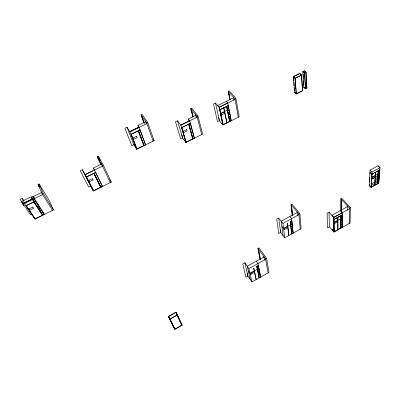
<?xml version="1.0" encoding="UTF-8"?>
<svg xmlns="http://www.w3.org/2000/svg" width="400" height="400" viewBox="0 0 400 400"><rect width="100%" height="100%" fill="white"/><g stroke="black" fill="none" stroke-linecap="round" stroke-linejoin="round"><path stroke-width="0.6" d="M334.025 231.955L333.835 217.395L342.29 212.735L340.36 210.555L347.55 206.595M340.51 228.34L340.535 215.735M340.665 228.255L340.695 215.65M340.79 228.185L340.82 215.58M340.78 210.575L340.81 198.82L341.77 198.295L350.42 207.625L350.06 223.02L333.905 232.02L329.39 226.805L329.05 212.15L327.105 213.22L327.505 227.85L329.39 226.805M341.22 210.435L341.255 199.305L340.81 198.82M341.28 210.405L341.255 199.305M342.08 227.465L342.15 214.845M342.205 227.4L342.29 212.68L340.36 210.555M347.485 210.3L347.56 206.015M349.18 223.51L349.51 208.125L341.32 199.27M370.09 170.115L372.035 172.02L371.04 187.335L369.16 185.44L370.09 170.115L378.035 165.76L380 167.645L378.76 183.105L370.93 187.395M372.05 174.065L371.185 187.255L369.305 185.36L369.385 184.06M369.505 182.085L369.79 177.43M369.985 174.225L370.11 172.165L371.9 174.15L379.825 169.84M374.62 185.265L375.56 172.27M374.74 185.2L375.68 172.205M377.16 183.98L378.185 170.73M377.305 183.9L378.33 170.65M377.42 183.835L378.45 170.585M378.64 183.165L379.705 169.905M259.185 277.78L260.555 277.015M247.37 273.635L247.955 276.15L245.96 277.26L242.765 263.88L244.83 262.745L247.955 276.15L251.91 281.93L269.025 272.375L266.515 258.27L258.925 247.88L257.905 248.44L259.975 259.11M173.42 326.7L168.445 316.44L176.01 312.245L182.15 325.15L174.795 329.27L168.62 316.34L170.065 319.04L177.3 315.02L175.835 312.34L168.665 316.435M180.585 322.695L176.01 312.245M174.925 329.085L181.94 325.155M340.79 226.38L342.09 225.655M258.19 272.945L259.58 272.17M258.21 273.025L259.595 272.25M340.51 228.235L334.175 231.765L332.33 229.635M340.79 228.1L342.08 227.38M258.52 274.545L259.905 273.775M258.535 274.62L259.92 273.85M258.86 276.21L260.24 275.44M340.805 221.04L342.12 220.31M340.805 221.125L342.12 220.4M257.09 267.58L258.5 266.8M257.165 267.94L258.57 267.16M257.18 268.025L258.585 267.245M340.8 222.805L342.11 222.075M340.8 222.89L342.11 222.165M258.96 268.365L249.97 273.355L248.325 270.97M257.525 269.705L258.925 268.925M257.545 269.785L258.94 269.01M174.795 329.27L169.845 319.05L177.435 314.83M250.55 274.465L254.35 272.355L254.11 271.245L250.845 273.055L251.095 274.165M340.795 224.555L342.1 223.83M340.795 224.64L342.1 223.915M257.86 271.33L259.255 270.555M257.875 271.41L259.27 270.635M263.935 256.985L247.235 266.21L250.295 279.57M333.86 219.425L342.275 214.775M334.02 219.45L340.535 215.85M340.82 215.67L342.15 214.935M268.095 272.895L265.55 258.805L266.515 258.27M340.815 217.33L342.14 216.595M340.815 217.42L342.14 216.685M251.91 281.93L248.895 268.605L265.645 259.335M334.06 222.46L340.53 218.88M340.81 219.26L342.13 218.53M340.81 219.35L342.13 218.615M258.38 265.485L256.7 266.415L259.07 277.935M256.85 266.425L258.265 265.64M334.08 223.86L337.66 221.875L337.655 220.66L334.575 222.36L334.59 223.575M340.36 210.605L331.93 215.245L333.835 217.395M349.51 208.125L350.42 207.625M333.905 232.02L333.715 217.41L349.495 208.705M291.355 230.335L292.68 229.61M291.36 230.42L292.685 229.695M260.36 259.64L258.365 248.94L265.55 258.805M371.195 187.145L377.17 183.87M377.43 183.745L378.65 183.075M291.55 232.13L292.87 231.41M291.735 233.83L293.05 233.11M280.28 229.79L280.645 232.5L278.73 233.55L276.715 219.13L278.695 218.06L280.645 232.505L284.755 237.755L301.17 228.735L299.845 213.565L291.975 204.16L291 204.69L292.15 215.665M378.005 176.32L379.245 175.645M378 176.41L379.235 175.735M290.72 224.59L283.575 228.49L281.865 226.33M375.2 178.835L377.66 177.49M290.78 225.12L292.12 224.385M290.79 225.205L292.13 224.475M377.86 178.175L379.095 177.5M377.855 178.265L379.09 177.59M284.03 229.71L287.67 227.725L287.53 226.525L284.405 228.235L284.55 229.425M375.07 180.635L377.52 179.295M290.97 226.87L292.31 226.14M290.98 226.955L292.315 226.225M377.72 180.015L378.95 179.345M377.71 180.105L378.94 179.435M371.4 183.985L374.85 182.095M374.97 182.03L377.415 180.69M291.165 228.61L292.495 227.88M291.17 228.695L292.505 227.965M371.31 185.36L377.305 182.075M377.57 181.935L378.795 181.265M372.04 174.185L378.175 170.85M378.445 170.68L379.695 170M300.275 229.23L298.92 214.065L299.845 213.565M284.755 237.755L282.925 223.365L298.97 214.635M378.31 172.425L379.555 171.745M378.3 172.52L379.55 171.84M291.86 220.685L290.25 221.56L291.62 233.985M290.39 221.58L291.74 220.845M371.835 177.32L375.33 175.415M375.45 175.35L377.93 174M378.15 174.45L379.395 173.775M378.145 174.545L379.385 173.865M290.61 223.575L291.95 222.785M371.705 179.33L375.185 177.43M375.305 177.365L377.775 176.02M297.2 212.51L281.195 221.195L283.075 235.61M372.035 172.02L379.995 167.7L378.03 165.815M292.485 215.54L291.47 205.14L298.92 214.065M303.785 87.265L302.815 71.485L304.335 70.73L306.045 72.29L306.935 88.09L305.45 88.835L303.785 87.265L303.925 87.055L305.59 88.625L306.78 88.03M294.555 92.395L293.33 76.69L299.915 73.44L301.615 75.015L302.625 90.78L296.2 93.99L294.555 92.395L296.34 93.785L302.47 90.72M221.725 123.03L223.005 124.83L219.235 107.25L217.77 105.53L226.29 101.35M229.4 119.245L230.715 118.595M41.42 212.93L42.845 212.225M41.315 213.135L43.095 212.25M192.68 138.905L186.12 142.17L185.18 140.9M193 138.75L194.275 138.115M181.665 134.785L182.625 138.03L180.675 139L175.5 121.735L177.52 120.75L182.625 138.03L185.875 142.435L202.605 134.11L197.965 115.98L191.74 108.18L190.74 108.67L192.985 117.12M229.53 121.44L223.13 124.625L222.415 123.765M229.82 121.325L231.125 120.675M218.65 117.36L219.375 120.67L217.475 121.62L213.545 104L215.515 103.04L219.38 120.675L222.885 124.89L239.21 116.76L235.85 98.26L229.14 90.815L228.17 91.29L229.775 99.625M35.165 218.84L42.445 215.215M42.795 215.04L44.21 214.335M39.505 187.07L38.01 184.52L39.115 183.98L49.335 200.49L53.485 209.865L34.93 219.11L24.38 203.51L22.245 198.17L20 199.27L30.615 214.89L32.24 214.085M93.625 190.72L100.635 187.225M100.975 187.055L102.335 186.375M90.785 186.025L88.7 187.06L80.235 170.785L82.395 169.725L93.385 190.985L111.26 182.075L103.245 164.96L98.255 156.125L97.19 156.645L101.105 164.845M37.68 207.2L39.12 206.485M37.755 207.32L39.195 206.605M228.54 114.935L229.86 114.28M228.56 115.04L229.88 114.385M38.91 209.085L40.345 208.375M38.985 209.205L40.42 208.495M228.96 117.045L230.28 116.395M228.98 117.15L230.3 116.495M40.135 210.96L41.56 210.25M40.21 211.075L41.635 210.365M95.675 172.365L86.335 176.965L85.08 174.57L92.635 170.855M93.805 173.445L86.575 177.005L86.075 176.045M94.155 173.27L95.56 172.58M227.215 108.34L228.555 107.68M227.24 108.45L228.58 107.79M35.18 203.38L36.64 202.66M35.26 203.5L36.715 202.78M220.73 113.39L227.265 110.16M227.68 110.665L229.015 110.005M227.705 110.77L229.035 110.115M36.435 205.3L37.885 204.58M36.515 205.415L37.96 204.7M305.45 88.835L304.52 73.045L306.045 72.29M304.68 73.11L305.9 72.51M296.2 93.99L295.01 78.275L301.615 75.015M295.175 78.34L301.475 75.23M221.09 115.075L224.71 113.285L224.405 111.82L221.295 113.355L221.605 114.82M228.11 112.81L229.44 112.15M228.135 112.915L229.46 112.255M134.84 145.565L135.455 146.63M190.74 108.67L197.02 116.445L197.965 115.98M94.58 170.35L93.435 168.02L101.41 164.105M180.81 125.08L188.78 121.17L189.02 121.48L188.34 119.015L195.795 115.36M177.52 120.75L180.835 125.155L197.195 117.125M228.17 91.29L234.93 98.715L235.85 98.26M38.22 185.01L42.205 193.94L43.255 193.425L53.485 209.865M42.695 215.24L32.44 199.55L31.285 196.745L21.56 201.515L22.425 203.695L32.18 198.9M215.515 103.04L219.1 107.245L235.06 99.41M219.235 107.25L227.78 103.05L226.28 101.29L233.545 97.725M21.56 201.515L23.035 203.68L32.71 198.925M24.38 203.51L42.59 194.56M34.17 198.86L32.7 199.58C30.005 197.24 34.095 194.93 34.09 198.735L44.285 214.445M97.19 156.645L102.23 165.455L103.245 164.96M143.785 145.615L136.98 148.96L135.63 146.905M144.115 145.455L145.44 144.805M133.825 144.685L131.8 145.675L124.9 128.28L126.995 127.27L133.825 144.685L136.74 149.23L154.09 140.7L147.68 122.425L142.09 114.37L141.055 114.865L143.915 122.855M82.395 169.725L85.01 174.72L102.535 166.1M190.395 123.26L181.675 127.55L185.995 142.375M181.88 127.605L188.63 124.285M188.955 124.12L190.27 123.475M219.76 109.695L228.265 105.505M219.95 109.75L226.535 106.51M226.815 106.34L228.16 105.68M33.92 201.445L35.38 200.725M34 201.565L35.46 200.845M35.725 200.885L26.02 205.66L35.065 219.04M26.285 205.69L33.795 201.99M34.16 201.815L35.62 201.095M31.54 197.385L41.66 192.425L41.27 191.805M129.45 131.775L138.47 127.405M126.995 127.27L129.95 131.82L146.94 123.585M140.1 129.835L131.045 134.235L136.865 149.17M131.265 134.285L138.275 130.88M138.615 130.715L139.98 130.055M138.87 127.995L137.945 125.51L145.68 121.765M141.055 114.865L146.7 122.9L147.68 122.425M25.05 202.695L25.255 203.13L25.05 202.695L32.525 199.015M302.815 71.485L304.52 73.045M293.33 76.69L295.01 78.275M303.935 87.19L305.6 88.76L304.67 72.97L302.975 71.55M294.705 92.325L296.35 93.92L295.165 78.2L293.48 76.615L299.765 73.515L301.465 75.09L302.475 90.855M369.31 185.25L370.065 186.005M329.05 212.15L333.715 217.41M332.33 229.74L333.44 231.015M332.18 229.825L333.285 231.105M291 204.69L291.405 205.175M289.89 216.48L291.64 218.625L293.185 233.125M278.695 218.06L282.925 223.365M188.34 119.015L189.72 120.795L194.465 138.16M185.685 141.955L184.555 140.055M257.905 248.44L258.295 248.975M256.31 261.2L257.995 263.57L260.7 277.02M244.83 262.745L248.895 268.605M153.39 139.675L154.09 140.7M22.425 203.695L23.9 205.86L23.035 203.68M26.205 205.57L35.245 218.955M22.245 198.17L23.955 200.715M137.945 125.51L139.18 127.345L145.65 144.85M32.62 199.46L42.87 215.15M33.715 201.87L42.515 215.33M44.465 214.36L34.275 198.645L33.37 196.49L34.82 198.73M135.29 146.715L136.585 148.735M42.205 193.94L52.475 210.37M38.01 184.52L39.29 186.58M109.785 179.45L111.26 182.075M180.755 322.6L182.15 325.15M93.435 168.02L102.565 186.41M168.445 316.44L169.845 319.05M173.545 326.515L174.965 329.17L170.02 318.95M92.265 188.54L93.51 190.925L85.08 174.57M85.01 174.72L93.385 190.985M86.51 176.88L93.685 190.835M94.095 173.145L101.03 187.175M93.915 173.23L100.86 187.26M93.74 173.32L100.69 187.345M95.5 172.45L102.395 186.495M101.11 163.46L102.705 166.85M97.515 157.07L101.17 164.81M98.255 156.125L100.335 160.55M102.23 165.455L110.285 182.56M177.26 314.93L181.98 325.245L179.765 320.91M176.915 314.695L179.245 319.78M39.115 183.98L43.255 193.425M129.625 131.695L136.605 128.31M131.215 134.15L137.03 149.09M129.95 131.82L136.74 149.23M138.565 130.58L144.165 145.58M138.395 130.665L143.995 145.665M138.225 130.745L143.83 145.745M136.945 128.145L138.3 127.485M139.93 129.92L145.485 144.93M141.345 115.285L144.205 123.275M141.415 115.25L144.27 123.245M145.44 121.075L146.51 124.11M146.7 122.9L153.145 141.165M180.835 125.155L185.875 142.435M181.84 127.47L186.155 142.295M188.59 124.15L192.715 139.035M188.92 123.99L193.03 138.875M188.755 124.07L192.875 138.955M190.235 123.34L194.31 138.24M191.13 109.04L193.21 116.89M191.065 109.07L193.145 116.92M195.615 114.68L196.42 117.765M197.02 116.445L201.695 134.565M219.92 109.615L223.16 124.755M219.1 107.245L222.885 124.89M223.725 107.89L226.805 122.795M256.835 266.34L259.2 277.86M223.855 107.83L226.93 122.735M258.245 265.56L260.57 277.095M226.795 106.23L229.84 121.425M226.665 106.295L229.715 121.49M226.505 106.375L229.56 121.565M228.14 105.57L231.145 120.775M227.77 102.99L231.27 120.715M258.365 248.94L260.31 259.015M228.58 91.645L230.18 99.985M228.515 91.675L230.12 100.015M233.415 97.03L234 100.18M234.93 98.715L238.32 117.205M263.84 256.455L264.48 259.94M290.38 221.49L291.745 233.915M291.735 220.755L293.06 233.19M291.47 205.14L292.545 215.505M297.145 211.94L297.48 215.555M293.54 77.37L293.78 80.46M293.925 82.31L294.215 86.015M294.36 87.87L294.6 90.955M303.125 74.03L303.39 78.37M303.545 80.855L303.81 85.195M304.19 70.95L305.895 72.37L306.785 88.165M334.02 219.335L334.18 231.87M337.885 217.315L337.935 229.67M337.76 217.385L337.81 229.74M372.305 177.285L372.22 178.56L375.115 176.98L375.205 175.705L372.305 177.285M256.16 279.45L253.745 268.17L256.16 279.45M288.835 235.4L287.41 223.23L288.835 235.4M93.07 179.955L89.67 181.635L88.975 180.285L92.39 178.6L93.07 179.955M186.7 129.55L183.51 131.12L183.925 132.555L187.11 130.985L186.7 129.55M32.73 207.065L29.185 208.815L30.055 210.11L33.59 208.365L32.73 207.065M136.615 136.215L133.305 137.83L133.865 139.27L137.165 137.66L136.615 136.215"/></g></svg>
